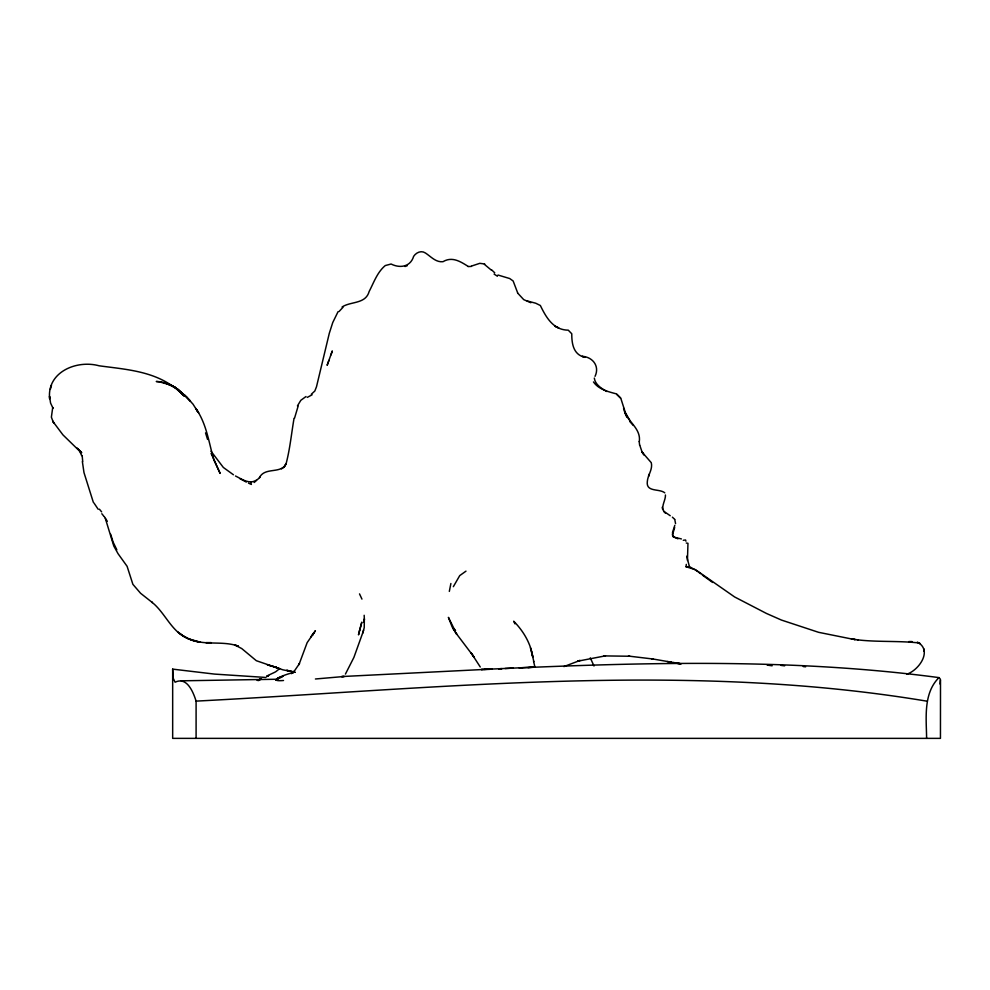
<?xml version="1.0" encoding="UTF-8"?>
<svg xmlns="http://www.w3.org/2000/svg" width="990" height="990" viewBox="0 0 990 990"><rect width="100%" height="100%" fill="white"/><g stroke="black" fill="none" stroke-linecap="round" stroke-linejoin="round"><path stroke-width="1.49" d="M940.5 680.167L940.451 738.367L172.668 738.367L172.668 669.129L214.483 674.091L265.889 677.457M685.946 541.183L685.55 539.983L683.261 540.28M675.564 523.623L674.784 519.527M852.266 639.107L818.569 632.313L781.419 620.049L766.409 613.429L734.642 596.97L695.475 569.683L686.045 566.75L686.305 564.374M363.85 622.339L364.357 618.874L364.221 627.759L362.662 633.105L363.639 630.185M450.896 583.506L449.324 591.401M940.005 684.065L940.413 679.19L938.842 677.717C923.126 693.532 926.343 718.047 926.615 738.367M294.042 418.349C291.431 433.521 290.008 448.903 286.073 463.815C280.974 474.334 264.986 466.661 259.454 477.588M212.095 455.685L211.229 453.371L220.126 473.393L213.766 459.682C208.803 442.369 206.526 423.485 195.797 408.486L197.864 411.889L193.013 404.155L185.167 395.604L177.136 388.934L184.536 396.272L174.797 387.263L166.741 383.538L173.844 386.805L169.773 384.59L173.126 386.508C151.581 370.842 124.554 369.258 99.111 365.793C76.626 359.593 46.604 372.091 49.661 398.896L49.55 396.322L50.577 403.066L53.015 408.264L52.718 407.472L51.381 417.174L53.114 421.777L62.927 434.87L81.069 452.541L79.398 450.537L81.687 455.66M672.457 534.885L674.685 527.509M595.052 376.324C599.853 366.288 592.886 357.043 582.194 356.301L585.226 357.365C573.198 354.952 571.725 343.369 571.774 333.779L568.26 330.165C553.224 330.041 546.034 317.196 540.354 305.502L535.763 303.237L527.113 300.923M294.513 418.263L298.163 406.036M50.366 389.243L51.48 385.345M362.885 632.424L353.9 657.422L345.436 674.066M674.809 525.306L672.544 532.385L672.717 536.518L677.977 538.832M330.883 354.952L332.318 350.943L327.133 365.322L328.903 360.422M453.346 586.674L459.731 575.611L465.981 571.143M313.558 633.204L312.481 635.196L315.389 630.717L307.16 642.634L298.955 664.637L299.487 663.56L293.844 671.789L294.364 671.158L291.27 673.608L293.362 672.655C288.3 673.25 264.318 682.048 283.511 680.501M338.073 311.652L332.739 322.554L329.299 333.308L316.503 386.731L314.82 391.038L311.343 394.193M284.241 466.884L286.259 463.444L283.994 467.243L281.457 468.864M297.446 405.863L300.849 400.294L305.997 396.532M310.761 637.04L313.768 632.845M339.013 311.553L343.035 307.247M259.974 477.291L254.183 482.501M279.675 668.596C273.772 673.212 277.955 670.626 267.102 675.91M275.703 680.179L279.056 677.63L276.606 679.746M906.877 674.178C918.336 670.428 932.147 651.828 918.831 642.943C898.685 640.654 877.672 642.25 857.216 639.8L858.256 639.911L851.363 638.946L855.261 639.602L854.308 639.441M342.094 306.974C350.906 301.183 365.607 304.289 369.146 291.506C373.836 282.497 377.227 272.275 385.259 265.567L391.1 264.021C400.096 268.562 410.491 266.842 413.647 256.336C416.184 252.487 421.307 250.136 425.428 252.995C430.873 256.534 435.786 262.511 442.988 261.694C452.121 256.249 460.325 261.459 468.072 266.36M307.259 397.398L312.085 394.812M279.143 678.385L282.026 676.925M266.817 676.467L268.686 675.551L266.706 676.504M256.274 480.224C249.319 484.642 241.758 479.061 235.484 475.992M257.227 680.427L260.234 679.066M261.496 678.88L258.316 680.266M261.125 678.88L257.462 680.415M278.202 677.94L283.19 676.195M405.009 266.52L407.236 265.704M258.365 680.6L259.64 680.155M471.488 266.075L479.804 263.328L484.729 263.983M533.561 661.147L534.909 667.087L528.041 667.681M563.904 666.592L580.091 660.417L577.752 661.184L605.472 655.838L603.962 655.9L629.751 656.246L628.477 656.073L653.041 659.018L651.903 658.82L680.934 663.832L673.547 662.57M315.414 678.991L344.26 676.479L341.637 676.566M519.54 668.188L522.411 668.027M482.575 669.438L481.214 669.512L489.58 669.364M172.668 669.129L173.064 677.952L175.094 682.209C187.048 676.356 193.26 692.159 196.094 701.118C439.04 688.57 684.758 660.825 926.615 701.118M341.785 676.554L492.179 669.054M468.047 266.582L471.426 266.421M505.036 668.51L534.909 667.087M483.739 669.389L502.041 668.634M499.826 668.696L513.241 668.114M519.206 667.854C659.216 661.951 800.168 659.093 939.411 677.667M498.812 669.104L501.064 669.03M278.029 679.227L181.232 680.823M686.045 566.75L689.436 566.664L694.844 569.708M686.305 543.027L687.963 543.3L687.444 560.489M667.136 661.58L671.282 662.038M803.187 666.542L805.613 666.815M159.835 381.905L156.272 381.484C166.085 381.806 175.75 386.162 182.172 393.661L178.633 390.072L170.849 385.135L159.947 381.967M780.949 665.379L784.625 665.837M772.126 665.8L767.188 665.094M680.934 663.832L676.789 663.251L677.655 663.424M681.405 538.931L674.586 537.31L672.94 535.8M295.119 672.284L286.704 670.292L294.81 672.235M290.973 671.443L282.831 669.797L256.323 660.701L241.733 648.561L235.014 645.096L238.429 646.198C222.342 640.32 204.249 646.062 188.508 638.81C171.282 632.041 165.565 612.971 151.854 602.168L152.386 602.588L140.58 593.27L132.883 584.323L127.091 566.292L118.045 553.695L113.8 546.034L105.336 518.426M271.31 666.023L275.208 667.025L267.362 664.81M267.473 664.835L271.248 665.998M530.875 302.742L523.71 299.624L517.597 293.015M497.958 275.022L509.702 278.537L513.142 280.987L517.621 292.755M248.502 483.17L251.373 484.419L250.68 481.994M239.889 478.665L246.324 482.068M670.23 515.728L663.708 511.224M606.858 391.496C601.623 388.587 595.114 384.59 594.309 378.069M171.282 385.271L175.366 387.56M494.097 274.094L497.425 276.222M233.442 474.767L223.356 467.466L211.031 451.254M712.59 582.442L702.368 575.079M484.407 264.355L491.572 270.32M695.908 570.302L697.764 571.614M698.693 572.282L700.536 573.668M664.773 492.834C659.563 488.367 646 492.476 647.299 481.722C647.683 475.138 652.967 469.421 651.271 462.689L642.052 452.084L644.057 454.942L642.077 451.997L639.788 445.253M81.762 452.69L77.121 448.148L80.598 451.564L78.68 449.72M491.708 269.936L494.74 272.819M672.383 517.164L674.648 519.317M616.832 394.515L620.841 398.401L625.309 412.422L630.234 421.257M620.619 397.992L616.621 393.946C608.281 391.681 598.69 389.503 593.468 381.942M665.503 513.241C659.253 508.192 665.775 501.064 665.441 495M629.863 421.616L633.291 425.428M99.396 509.182L101.624 511.867M101.834 513.736L103.715 516.05M455.524 630.618L454.051 628.774L454.657 629.541M98.171 509.256L93.901 502.895M104.284 516.632L107.316 521.322M453.977 628.563L448.396 617.364L452.133 626.88L456.699 634.219L453.024 628.44M198.668 412.731L195.797 408.486M455.969 633.142L474.049 657.063L471.215 653.016L480.261 666.988M590.288 657.855L594.012 666.01M623.576 408.004C625.606 420.886 641.322 427.494 639.305 441.627M116.832 549.809L113.083 542.037L110.67 534.216M93.345 502.351L83.989 472.614L82.356 461.513M359.519 593.889L361.944 599.111M624.863 412.607L626.794 417.174M205.536 432.878L207.566 439.424M686.689 556.219L689.436 566.664M530.442 647.757L532.818 657.125C530.739 643.277 523.314 631.001 513.711 621.213L514.961 623.849L514.726 622.957M531.494 651.47L533.833 661.642M662.199 507.288L662.619 509.293M639.218 441.54L639.614 445.191M82.158 455.524L82.727 461.55M364.171 615.285L364.394 619.74M196.094 701.118L196.094 738.367M359.543 630.531L358.504 634.875L361.82 622.128L359.543 630.531M649.205 474.309L648.574 476.153L649.291 474.235M206.13 642.671L211.179 642.683L206.13 642.671M910.181 641.656L908.672 641.668L912.149 641.656L910.181 641.656M194.721 641.112L200.586 642.25L188.508 638.81L194.721 641.112M279.044 668.535L275.183 667.149L279.044 668.535M278.772 668.51L275.109 666.913L278.772 668.51M918.658 642.857L917.272 642.238L920.106 643.611L918.658 642.857M558.521 327.826L554.808 326.131L558.521 327.826M188.979 639.045L183.138 635.914L188.979 639.045M177.742 389.318L174.401 387.053L184.016 395.555L177.742 389.318M183.558 636.199L178.212 632.325L183.558 636.199M187.011 397.448L184.227 394.886L190.488 401.148L187.011 397.448M54.079 423.349L52.965 421.369L54.079 423.349M924.177 650.121L924.054 649.019L924.177 651.234L924.177 650.121"/></g></svg>
